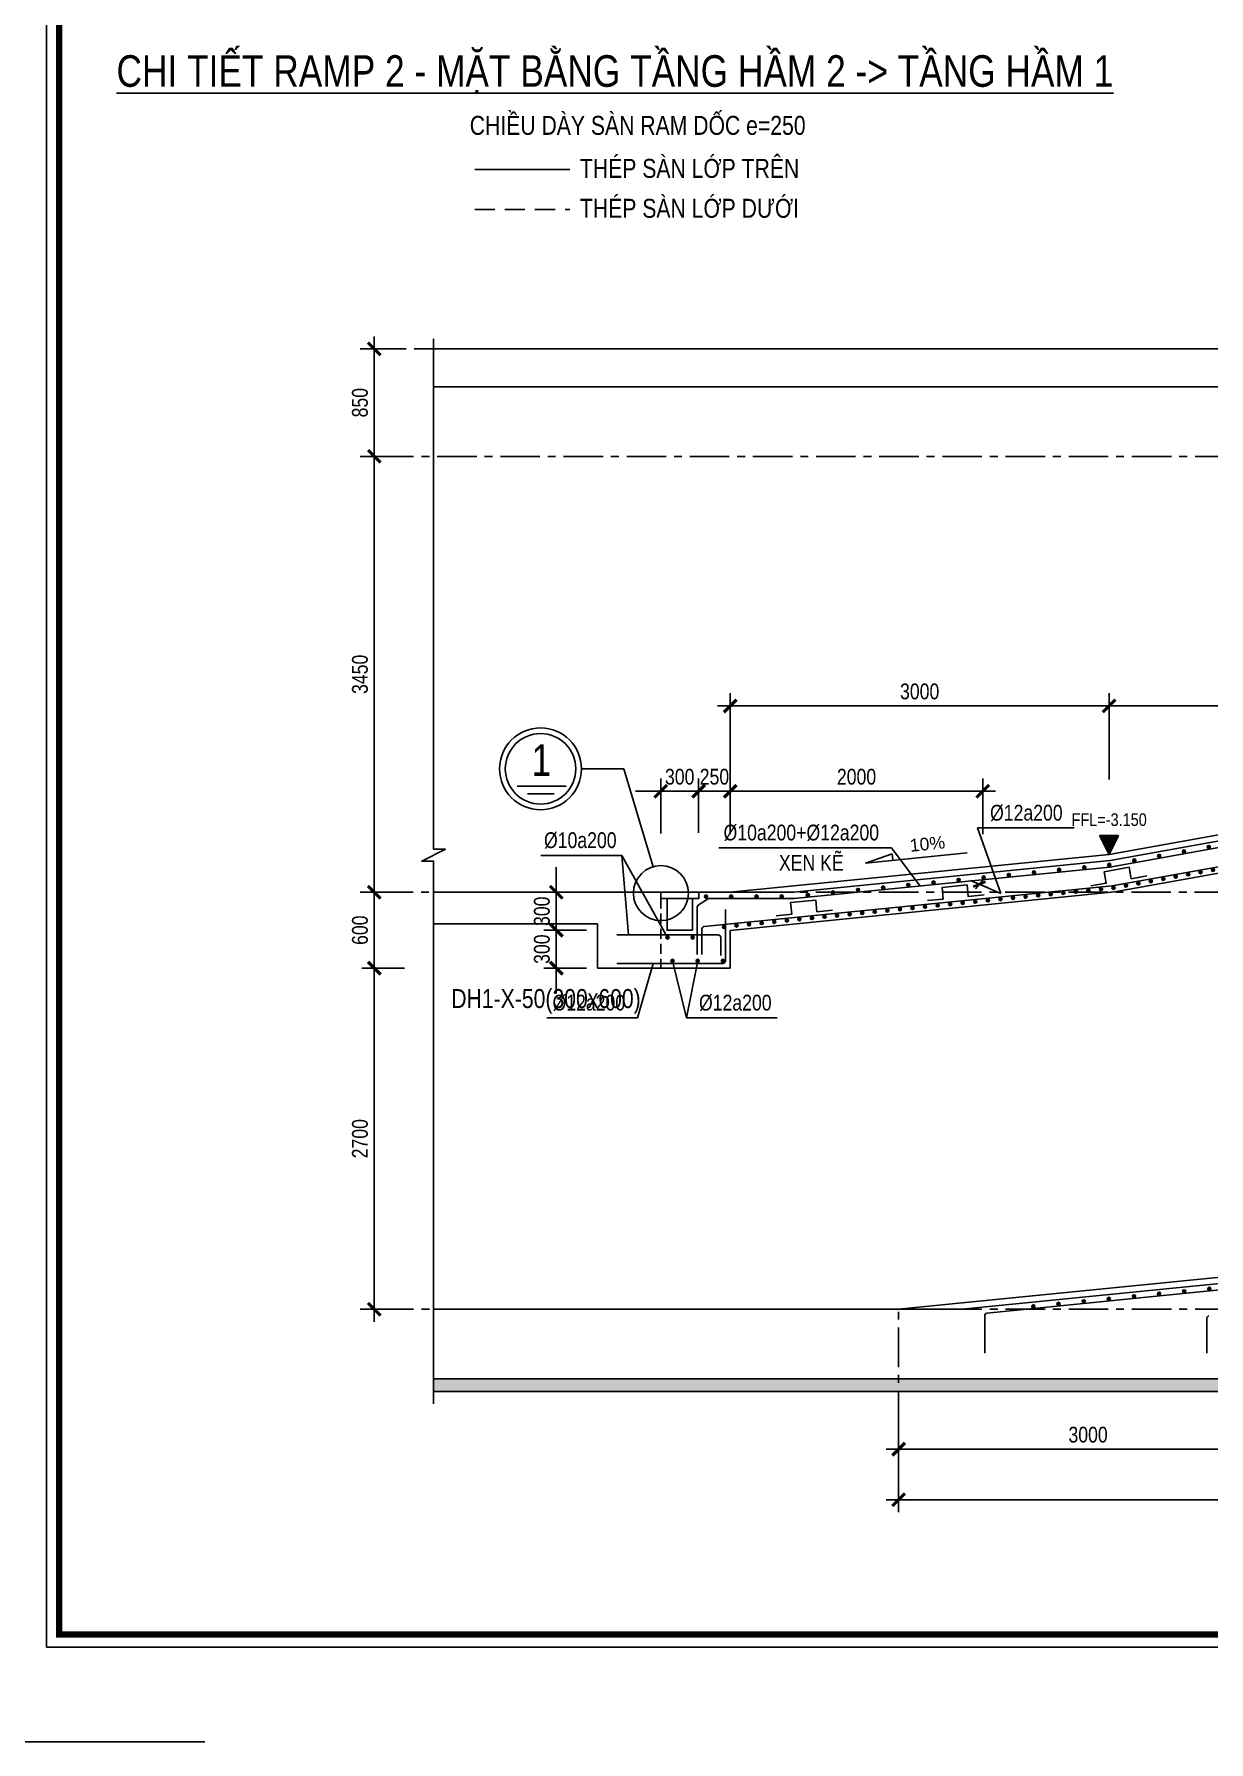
# Model space of a CAD drawing. Header units: millimetres. Extents: x 0 to 168200, y 0 to 59400.
# Drawn here: x 85404 to 104007, y 0 to 27030 of the extents above; entities that cross this region are included whole.
import ezdxf
from ezdxf.enums import TextEntityAlignment as Align

# ---------------------------------------------------------------- set-up
doc = ezdxf.new("R2010")
doc.units = ezdxf.units.MM
doc.header["$LTSCALE"] = 100
doc.header["$PDSIZE"] = 5
doc.linetypes.add('$0$CENTER', pattern=[2, 1.25, -0.25, 0.25, -0.25])
doc.linetypes.add('HIDDEN', pattern=[9.525, 6.35, -3.175])
for name, color, linetype in [('$0$12PM. GRID', 8, '$0$CENTER'), ('01PM. TEXT A', 3, 'Continuous'), ('02PM. TEXT B', 4, 'Continuous'), ('03PM. TEXT C', 1, 'Continuous'), ('04PM. THIN', 7, 'Continuous'), ('05PM. FRAME', 4, 'Continuous'), ('06PM. HIDDEN', 4, 'HIDDEN'), ('07PM. WACO', 6, 'Continuous'), ('10PM. REBAR', 1, 'Continuous'), ('11PM. DIM', 2, 'Continuous'), ('13PM. HATCH', 8, 'Continuous'), ('6', 6, 'Continuous'), ('CHU_B', 4, 'Continuous'), ('K_THUOC', 2, 'Continuous')]:
    doc.layers.add(name, color=color, linetype=linetype)
doc.styles.add('[PMDC2013]STYLE', font='arial.ttf', dxfattribs={"width": 0.8})
doc.styles.add('A8-Chi tiet ramp doc$0$Arial_C', font='arial.ttf')
doc.styles.add('A8-Chi tiet ramp doc$0$CHI TIET RAMP DOC$0$VNI-HelveC', font='VHELVCN_0.TTF')
doc.dimstyles.new('50', dxfattribs={"dimscale": 0, "dimtxt": 250, "dimasz": 100, "dimexe": 100, "dimexo": 0, "dimgap": 100, "dimtad": 1, "dimdec": 0, "dimlfac": 0.5, "dimzin": 12, "dimdsep": 46, "dimtxsty": '[PMDC2013]STYLE', "dimblk": 'TICK', "dimcen": -100, "dimclrd": 2, "dimclre": 2, "dimclrt": 4, "dimadec": 0, "dimazin": 3, "dimtfac": 1, "dimtdec": 0, "dimtix": 1, "dimtmove": 2, "dimatfit": 3, "dimldrblk": 'TICK', "dimfxl": 1, "dimtolj": 1, "dimlwd": -1, "dimlwe": -1, "dimarcsym": 0})

# ---------------------------------------------------------------- blocks, each defined once
blk = doc.blocks.new('CHG_XX_Khung ten')
blk.add_lwpolyline([(15, 579), (826, 579), (826, 15), (15, 15)], close=True)
at = {"color": 4, "linetype": 'Continuous', "const_width": 1}
blk.add_lwpolyline([(17, 577), (824, 577), (824, 17), (17, 17)], close=True, dxfattribs=at)
at = {"layer": 'Defpoints', "color": 1, "ltscale": 2}
blk.add_lwpolyline([(40.06, 0), (0, 0), (0, 40)], dxfattribs=at)
blk = doc.blocks.new('A8-Chi tiet ramp doc$0$CHI TIET RAMP DOC$0$Text ES3')
at = {"linetype": 'ByBlock', "lineweight": -2}
blk.add_hatch(color=0, dxfattribs=at).paths.add_polyline_path([(1.5, 3), (-1.5, 3), (0, 0)])
at = {"color": 0, "linetype": 'ByBlock', "lineweight": -2}
for p, q in [((-1.5, 3), (1.5, 3)), ((-1.5, 3), (0, 0)), ((0, 0), (1.5, 3))]:
    blk.add_line(p, q, dxfattribs=at)
at = {"color": 0, "linetype": 'ByBlock', "lineweight": -2, "style": 'A8-Chi tiet ramp doc$0$CHI TIET RAMP DOC$0$VNI-HelveC'}
for tag, p in [('TEXT1', (0, 12.5)), ('TEXT2', (0, 9)), ('TEXT3', (0, 5.5))]:
    blk.add_attdef(tag, text='', height=2, dxfattribs=at).set_placement(p, align=Align.MIDDLE_CENTER)
blk = doc.blocks.new('TICK')
at = {"color": 0, "linetype": 'ByBlock'}
blk.add_line((1, 0), (-1, 0), dxfattribs=at)
at = {"color": 7, "linetype": 'ByBlock', "const_width": 0.25}
blk.add_lwpolyline([(-0.5, -0.5), (0.5, 0.5)], dxfattribs=at)
blk = doc.blocks.new('*D240')
at = {"layer": '11PM. DIM', "color": 2, "transparency": 16777216}
for p, q in [((-17725, 5400), (-18403, 5400)), ((-18203, 5200), (-18203, 200)), ((-17725, 0), (-18403, 0))]:
    blk.add_line(p, q, dxfattribs=at)
at = {"layer": 'Defpoints', "color": 0, "transparency": 16777216}
for p in [(-17725, 5400), (-18203, 0), (-17725, 0)]:
    blk.add_point(p, dxfattribs=at)
at = {"layer": '11PM. DIM', "color": 2, "transparency": 16777216, "xscale": 200, "yscale": 200, "zscale": 200}
for p, rotation in [((-18203, 5400), 90), ((-18203, 0), 270)]:
    blk.add_blockref('TICK', p, dxfattribs=dict(at, rotation=rotation))
at = {"layer": '11PM. DIM', "color": 4, "transparency": 16777216, "insert": (-18430, 2700), "char_height": 250, "attachment_point": 5, "rotation": 90, "style": '[PMDC2013]STYLE'}
blk.add_mtext('\\A1;2700', dxfattribs=at)
blk = doc.blocks.new('*D241')
at = {"layer": '11PM. DIM', "color": 2, "transparency": 16777216}
for p, q in [((-17725, 6600), (-18403, 6600)), ((-18203, 5600), (-18203, 6400)), ((-17725, 5400), (-18403, 5400))]:
    blk.add_line(p, q, dxfattribs=at)
at = {"layer": 'Defpoints', "color": 0, "transparency": 16777216}
for p in [(-18203, 6600), (-17725, 6600), (-17725, 5400)]:
    blk.add_point(p, dxfattribs=at)
at = {"layer": '11PM. DIM', "color": 2, "transparency": 16777216, "xscale": 200, "yscale": 200, "zscale": 200}
for p, rotation in [((-18203, 6600), 90), ((-18203, 5400), 270)]:
    blk.add_blockref('TICK', p, dxfattribs=dict(at, rotation=rotation))
at = {"layer": '11PM. DIM', "color": 4, "transparency": 16777216, "insert": (-18430, 6000), "char_height": 250, "attachment_point": 5, "rotation": 90, "style": '[PMDC2013]STYLE'}
blk.add_mtext('\\A1;600', dxfattribs=at)
blk = doc.blocks.new('*D242')
at = {"layer": '11PM. DIM', "color": 2, "transparency": 16777216}
for p, q in [((-17725, 13500), (-18403, 13500)), ((-18203, 6800), (-18203, 13300)), ((-17725, 6600), (-18403, 6600))]:
    blk.add_line(p, q, dxfattribs=at)
at = {"layer": 'Defpoints', "color": 0, "transparency": 16777216}
for p in [(-18203, 13500), (-17725, 13500), (-17725, 6600)]:
    blk.add_point(p, dxfattribs=at)
at = {"layer": '11PM. DIM', "color": 2, "transparency": 16777216, "xscale": 200, "yscale": 200, "zscale": 200}
for p, rotation in [((-18203, 13500), 90), ((-18203, 6600), 270)]:
    blk.add_blockref('TICK', p, dxfattribs=dict(at, rotation=rotation))
at = {"layer": '11PM. DIM', "color": 4, "transparency": 16777216, "insert": (-18430, 10050), "char_height": 250, "attachment_point": 5, "rotation": 90, "style": '[PMDC2013]STYLE'}
blk.add_mtext('\\A1;3450', dxfattribs=at)
blk = doc.blocks.new('*D243')
at = {"layer": '11PM. DIM', "color": 2, "transparency": 16777216}
for p, q in [((-17725, 15200), (-18403, 15200)), ((-18203, 13700), (-18203, 15000)), ((-17725, 13500), (-18403, 13500))]:
    blk.add_line(p, q, dxfattribs=at)
at = {"layer": 'Defpoints', "color": 0, "transparency": 16777216}
for p in [(-18203, 15200), (-17725, 15200), (-17725, 13500)]:
    blk.add_point(p, dxfattribs=at)
at = {"layer": '11PM. DIM', "color": 2, "transparency": 16777216, "xscale": 200, "yscale": 200, "zscale": 200}
for p, rotation in [((-18203, 15200), 90), ((-18203, 13500), 270)]:
    blk.add_blockref('TICK', p, dxfattribs=dict(at, rotation=rotation))
at = {"layer": '11PM. DIM', "color": 4, "transparency": 16777216, "insert": (-18430, 14350), "char_height": 250, "attachment_point": 5, "rotation": 90, "style": '[PMDC2013]STYLE'}
blk.add_mtext('\\A1;850', dxfattribs=at)
blk = doc.blocks.new('*D258')
at = {"layer": '11PM. DIM', "color": 2, "transparency": 16777216}
for p, q in [((-13067, 7543), (-13067, 8400)), ((-12567, 7532), (-12567, 8400)), ((-13267, 8200), (-13467, 8200)), ((-12567, 8200), (-13067, 8200)), ((-12367, 8200), (-12167, 8200))]:
    blk.add_line(p, q, dxfattribs=at)
at = {"layer": 'Defpoints', "color": 0, "transparency": 16777216}
for p in [(-13067, 8200), (-13067, 7543), (-12567, 7532)]:
    blk.add_point(p, dxfattribs=at)
at = {"layer": '11PM. DIM', "color": 2, "transparency": 16777216, "xscale": 200, "yscale": 200, "zscale": 200}
blk.add_blockref('TICK', (-13067, 8200), dxfattribs=at)
at = {"layer": '11PM. DIM', "color": 2, "transparency": 16777216, "xscale": 200, "yscale": 200, "zscale": 200, "rotation": 180}
blk.add_blockref('TICK', (-12567, 8200), dxfattribs=at)
at = {"layer": '11PM. DIM', "color": 4, "transparency": 16777216, "insert": (-12817, 8428), "char_height": 250, "attachment_point": 5, "style": '[PMDC2013]STYLE'}
blk.add_mtext('\\A1;250', dxfattribs=at)
blk = doc.blocks.new('*D259')
at = {"layer": '11PM. DIM', "color": 2, "transparency": 16777216}
for p, q in [((-9900, -2019), (-9900, -3214)), ((32100, -2010), (32100, -3214)), ((-9700, -3014), (31900, -3014))]:
    blk.add_line(p, q, dxfattribs=at)
at = {"layer": 'Defpoints', "color": 0, "transparency": 16777216}
for p in [(-9900, -2019), (32100, -2010), (32100, -3014)]:
    blk.add_point(p, dxfattribs=at)
at = {"layer": '11PM. DIM', "color": 2, "transparency": 16777216, "xscale": 200, "yscale": 200, "zscale": 200, "rotation": 180}
blk.add_blockref('TICK', (-9900, -3014), dxfattribs=at)
at = {"layer": '11PM. DIM', "color": 2, "transparency": 16777216, "xscale": 200, "yscale": 200, "zscale": 200}
blk.add_blockref('TICK', (32100, -3014), dxfattribs=at)
at = {"layer": '11PM. DIM', "color": 4, "transparency": 16777216, "insert": (11100, -2786), "char_height": 250, "attachment_point": 5, "style": '[PMDC2013]STYLE'}
blk.add_mtext('\\A1;21000', dxfattribs=at)
blk = doc.blocks.new('CHAM THEP')
at = {"layer": '04PM. THIN'}
h = blk.add_hatch(color=256, dxfattribs=at)
edge = h.paths.add_edge_path()
edge.add_arc((0, 0), 12.3, 0, 360)
blk.add_circle((0, 0), 12.3, dxfattribs=at)
blk = doc.blocks.new('*U131')
for p in [(0, 0), (100, 0), (200, 0), (300, 0), (400, 0), (500, 0), (600, 0), (700, 0), (800, 0), (900, 0), (1000, 0), (1100, 0), (1200, 0), (1300, 0), (1400, 0), (1500, 0), (1600, 0), (1700, 0), (1800, 0), (1900, 0), (2000, 0), (2100, 0), (2200, 0), (2300, 0), (2400, 0), (2500, 0), (2600, 0), (2700, 0), (2800, 0), (2900, 0), (3000, 0), (3100, 0), (3200, 0), (3300, 0), (3400, 0), (3500, 0), (3600, 0), (3700, 0), (3800, 0), (3900, 0), (4000, 0), (4100, 0), (4200, 0), (4300, 0), (4400, 0), (4500, 0), (4600, 0), (4700, 0), (4800, 0), (4900, 0), (5000, 0), (5100, 0), (5200, 0), (5300, 0), (5400, 0), (5500, 0), (5600, 0), (5700, 0), (5800, 0), (5900, 0), (6000, 0), (6100, 0), (6200, 0), (6300, 0), (6400, 0), (6500, 0), (6600, 0), (6700, 0), (6800, 0), (6900, 0), (7000, 0), (7100, 0), (7200, 0), (7300, 0), (7400, 0), (7500, 0), (7600, 0), (7700, 0), (7800, 0), (7900, 0), (8000, 0), (8100, 0), (8200, 0), (8300, 0), (8400, 0), (8500, 0), (8600, 0), (8700, 0), (8800, 0), (8900, 0), (9000, 0), (9100, 0), (9200, 0), (9300, 0), (9400, 0), (9500, 0), (9600, 0), (9700, 0), (9800, 0), (9900, 0), (10000, 0), (10100, 0), (10200, 0), (10300, 0), (10400, 0), (10500, 0), (10600, 0), (10700, 0), (10800, 0), (10900, 0), (11000, 0), (11100, 0), (11200, 0), (11300, 0), (11400, 0), (11500, 0), (11600, 0), (11700, 0), (11800, 0), (11900, 0), (12000, 0), (12100, 0), (12200, 0), (12300, 0), (12400, 0), (12500, 0), (12600, 0), (12700, 0), (12800, 0), (12900, 0), (13000, 0), (13100, 0), (13200, 0), (13300, 0), (13400, 0), (13500, 0), (13600, 0), (13700, 0), (13800, 0), (13900, 0), (14000, 0), (14100, 0), (14200, 0), (14300, 0), (14400, 0), (14500, 0), (14600, 0), (14700, 0), (14800, 0), (14900, 0), (15000, 0), (15100, 0), (15200, 0), (15300, 0), (15400, 0), (15500, 0), (15600, 0), (15700, 0), (15800, 0), (15900, 0), (16000, 0), (16100, 0), (16200, 0), (16300, 0), (16400, 0), (16500, 0), (16600, 0), (16700, 0), (16800, 0), (16900, 0), (17000, 0), (17100, 0)]:
    blk.add_blockref('CHAM THEP', p)
blk = doc.blocks.new('*U130')
for p in [(0, 0), (200, 0), (400, 0), (600, 0), (800, 0), (1000, 0), (1200, 0), (1400, 0), (1600, 0), (1800, 0), (2000, 0), (2200, 0), (2400, 0), (2600, 0), (2800, 0), (3000, 0), (3200, 0), (3400, 0), (3600, 0), (3800, 0), (4000, 0), (4200, 0), (4400, 0), (4600, 0), (4800, 0), (5000, 0), (5200, 0), (5400, 0), (5600, 0), (5800, 0), (6000, 0), (6200, 0), (6400, 0), (6600, 0), (6800, 0), (7000, 0), (7200, 0), (7400, 0), (7600, 0), (7800, 0), (8000, 0), (8200, 0), (8400, 0), (8600, 0), (8800, 0), (9000, 0), (9200, 0), (9400, 0), (9600, 0), (9800, 0), (10000, 0), (10200, 0), (10400, 0), (10600, 0), (10800, 0), (11000, 0), (11200, 0), (11400, 0), (11600, 0), (11800, 0), (12000, 0), (12200, 0), (12400, 0), (12600, 0), (12800, 0), (13000, 0), (13200, 0), (13400, 0), (13600, 0), (13800, 0), (14000, 0), (14200, 0), (14400, 0), (14600, 0), (14800, 0), (15000, 0), (15200, 0), (15400, 0), (15600, 0), (15800, 0), (16000, 0), (16200, 0), (16400, 0), (16600, 0), (16800, 0), (17000, 0), (17200, 0)]:
    blk.add_blockref('CHAM THEP', p)
blk = doc.blocks.new('*U44')
at = {"layer": '6'}
blk.add_lwpolyline([(1150, 0), (900, 0), (900, 184), (500, 184), (500, 0), (250, 0)], dxfattribs=at)
blk = doc.blocks.new('*U45')
for p in [(0, 0), (200, 0)]:
    blk.add_blockref('CHAM THEP', p)
blk = doc.blocks.new('*D234')
at = {"layer": '11PM. DIM', "color": 2, "transparency": 16777216}
for p, q in [((-13667, 7532), (-13667, 8400)), ((-13067, 7543), (-13067, 8400)), ((-13867, 8200), (-14067, 8200)), ((-13667, 8200), (-13067, 8200)), ((-12867, 8200), (-12667, 8200))]:
    blk.add_line(p, q, dxfattribs=at)
at = {"layer": 'Defpoints', "color": 0, "transparency": 16777216}
for p in [(-13067, 8200), (-13667, 7532), (-13067, 7543)]:
    blk.add_point(p, dxfattribs=at)
at = {"layer": '11PM. DIM', "color": 2, "transparency": 16777216, "xscale": 200, "yscale": 200, "zscale": 200}
blk.add_blockref('TICK', (-13667, 8200), dxfattribs=at)
at = {"layer": '11PM. DIM', "color": 2, "transparency": 16777216, "xscale": 200, "yscale": 200, "zscale": 200, "rotation": 180}
blk.add_blockref('TICK', (-13067, 8200), dxfattribs=at)
at = {"layer": '11PM. DIM', "color": 4, "transparency": 16777216, "insert": (-13367, 8428), "char_height": 250, "attachment_point": 5, "style": '[PMDC2013]STYLE'}
blk.add_mtext('\\A1;300', dxfattribs=at)
blk = doc.blocks.new('*U49')
for p in [(0, 0), (200, 0), (400, 0)]:
    blk.add_blockref('CHAM THEP', p)
blk = doc.blocks.new('*U133')
for p in [(0, 0), (200, 0), (400, 0), (600, 0)]:
    blk.add_blockref('CHAM THEP', p)
blk = doc.blocks.new('*U12')
at = {"layer": '04PM. THIN'}
blk.add_circle((648, 0), 648, dxfattribs=at)
at = {"layer": '07PM. WACO'}
blk.add_line((857, -398), (434, -398), dxfattribs=at)
blk.add_circle((648, 0), 558, dxfattribs=at)
at = {"layer": '10PM. REBAR'}
blk.add_line((240, -273), (1021, -273), dxfattribs=at)
at = {"layer": '03PM. TEXT C', "style": '[PMDC2013]STYLE', "width": 0.8}
blk.add_attdef('1', text='', height=500, dxfattribs=at).set_placement((636, 139), align=Align.MIDDLE)
blk = doc.blocks.new('*D236')
at = {"layer": '11PM. DIM', "color": 2, "transparency": 16777216}
for p, q in [((-6567, 8383), (-6567, 9750)), ((-7, 8383), (-7, 9750)), ((-6367, 9550), (-207, 9550))]:
    blk.add_line(p, q, dxfattribs=at)
at = {"layer": 'Defpoints', "color": 0, "transparency": 16777216}
for p in [(-7, 9550), (-6567, 8383), (-7, 8383)]:
    blk.add_point(p, dxfattribs=at)
at = {"layer": '11PM. DIM', "color": 2, "transparency": 16777216, "xscale": 200, "yscale": 200, "zscale": 200, "rotation": 180}
blk.add_blockref('TICK', (-6567, 9550), dxfattribs=at)
at = {"layer": '11PM. DIM', "color": 2, "transparency": 16777216, "xscale": 200, "yscale": 200, "zscale": 200}
blk.add_blockref('TICK', (-7, 9550), dxfattribs=at)
at = {"layer": '11PM. DIM', "color": 4, "transparency": 16777216, "insert": (-3287, 9778), "char_height": 250, "attachment_point": 5, "style": '[PMDC2013]STYLE'}
blk.add_mtext('\\A1;3280', dxfattribs=at)
blk = doc.blocks.new('*D237')
at = {"layer": '11PM. DIM', "color": 2, "transparency": 16777216}
for p, q in [((-9900, -1414), (-9900, -2414)), ((-3900, -1414), (-3900, -2414)), ((-4100, -2214), (-9700, -2214))]:
    blk.add_line(p, q, dxfattribs=at)
at = {"layer": 'Defpoints', "color": 0, "transparency": 16777216}
for p in [(-9900, -1414), (-3900, -1414), (-9900, -2214)]:
    blk.add_point(p, dxfattribs=at)
at = {"layer": '11PM. DIM', "color": 2, "transparency": 16777216, "xscale": 200, "yscale": 200, "zscale": 200, "rotation": 180}
blk.add_blockref('TICK', (-9900, -2214), dxfattribs=at)
at = {"layer": '11PM. DIM', "color": 2, "transparency": 16777216, "xscale": 200, "yscale": 200, "zscale": 200}
blk.add_blockref('TICK', (-3900, -2214), dxfattribs=at)
at = {"layer": '11PM. DIM', "color": 4, "transparency": 16777216, "insert": (-6900, -1986), "char_height": 250, "attachment_point": 5, "style": '[PMDC2013]STYLE'}
blk.add_mtext('\\A1;3000', dxfattribs=at)
blk = doc.blocks.new('*D239')
at = {"layer": '11PM. DIM', "color": 2, "transparency": 16777216}
for p, q in [((-12567, 7522), (-12567, 8400)), ((-8567, 7522), (-8567, 8400)), ((-8767, 8200), (-12367, 8200))]:
    blk.add_line(p, q, dxfattribs=at)
at = {"layer": 'Defpoints', "color": 0, "transparency": 16777216}
for p in [(-12567, 8200), (-12567, 7522), (-8567, 7522)]:
    blk.add_point(p, dxfattribs=at)
at = {"layer": '11PM. DIM', "color": 2, "transparency": 16777216, "xscale": 200, "yscale": 200, "zscale": 200, "rotation": 180}
blk.add_blockref('TICK', (-12567, 8200), dxfattribs=at)
at = {"layer": '11PM. DIM', "color": 2, "transparency": 16777216, "xscale": 200, "yscale": 200, "zscale": 200}
blk.add_blockref('TICK', (-8567, 8200), dxfattribs=at)
at = {"layer": '11PM. DIM', "color": 4, "transparency": 16777216, "insert": (-10567, 8428), "char_height": 250, "attachment_point": 5, "style": '[PMDC2013]STYLE'}
blk.add_mtext('\\A1;2000', dxfattribs=at)
blk = doc.blocks.new('*U132')
for p in [(0, 0), (200, 0), (400, 0), (600, 0), (800, 0), (1000, 0), (1200, 0), (1400, 0), (1600, 0), (1800, 0), (2000, 0), (2200, 0), (2400, 0)]:
    blk.add_blockref('CHAM THEP', p)
blk = doc.blocks.new('A8-Chi tiet ramp doc$0$HTT-Slope')
at = {"color": 251}
for p, q in [((2.74, 0), (18.91, 0)), ((14.57, 1), (18.91, 0)), ((14.57, 1), (14.57, 0))]:
    blk.add_line(p, q, dxfattribs=at)
at = {"color": 0, "linetype": 'ByBlock', "lineweight": -2, "style": 'A8-Chi tiet ramp doc$0$Arial_C'}
blk.add_attdef('SLOPE', text='', height=2, dxfattribs=at).set_placement((8.74, 2.05), align=Align.MIDDLE_CENTER)
blk = doc.blocks.new('*D265')
at = {"layer": '11PM. DIM', "color": 2, "transparency": 16777216}
for p, q in [((-12567, 8383), (-12567, 9750)), ((-6567, 8383), (-6567, 9750)), ((-6767, 9550), (-12367, 9550))]:
    blk.add_line(p, q, dxfattribs=at)
at = {"layer": 'Defpoints', "color": 0, "transparency": 16777216}
for p in [(-12567, 9550), (-12567, 8383), (-6567, 8383)]:
    blk.add_point(p, dxfattribs=at)
at = {"layer": '11PM. DIM', "color": 2, "transparency": 16777216, "xscale": 200, "yscale": 200, "zscale": 200, "rotation": 180}
blk.add_blockref('TICK', (-12567, 9550), dxfattribs=at)
at = {"layer": '11PM. DIM', "color": 2, "transparency": 16777216, "xscale": 200, "yscale": 200, "zscale": 200}
blk.add_blockref('TICK', (-6567, 9550), dxfattribs=at)
at = {"layer": '11PM. DIM', "color": 4, "transparency": 16777216, "insert": (-9567, 9778), "char_height": 250, "attachment_point": 5, "style": '[PMDC2013]STYLE'}
blk.add_mtext('\\A1;3000', dxfattribs=at)
blk = doc.blocks.new('*U134')
for p in [(0, 0), (100, 0), (200, 0), (300, 0), (400, 0), (500, 0), (600, 0), (700, 0), (800, 0), (900, 0), (1000, 0), (1100, 0), (1200, 0), (1300, 0), (1400, 0), (1500, 0), (1600, 0), (1700, 0), (1800, 0), (1900, 0), (2000, 0), (2100, 0), (2200, 0), (2300, 0), (2400, 0), (2500, 0), (2600, 0), (2700, 0), (2800, 0), (2900, 0), (3000, 0), (3100, 0)]:
    blk.add_blockref('CHAM THEP', p)
blk = doc.blocks.new('*D266')
at = {"layer": '11PM. DIM', "color": 2, "transparency": 16777216}
for p, q in [((-15321, 6200), (-15321, 6400)), ((-14844, 6000), (-15521, 6000)), ((-15321, 5400), (-15321, 6000)), ((-14844, 5400), (-15521, 5400)), ((-15321, 5200), (-15321, 5000))]:
    blk.add_line(p, q, dxfattribs=at)
at = {"layer": 'Defpoints', "color": 0, "transparency": 16777216}
for p in [(-15321, 6000), (-14844, 6000), (-14844, 5400)]:
    blk.add_point(p, dxfattribs=at)
at = {"layer": '11PM. DIM', "color": 2, "transparency": 16777216, "xscale": 200, "yscale": 200, "zscale": 200}
for p, rotation in [((-15321, 6000), 270), ((-15321, 5400), 90)]:
    blk.add_blockref('TICK', p, dxfattribs=dict(at, rotation=rotation))
at = {"layer": '11PM. DIM', "color": 4, "transparency": 16777216, "insert": (-15549, 5700), "char_height": 250, "attachment_point": 5, "rotation": 90, "style": '[PMDC2013]STYLE'}
blk.add_mtext('\\A1;300', dxfattribs=at)
blk = doc.blocks.new('*D267')
at = {"layer": '11PM. DIM', "color": 2, "transparency": 16777216}
for p, q in [((-15321, 6800), (-15321, 7000)), ((-14844, 6600), (-15521, 6600)), ((-15321, 6600), (-15321, 6000)), ((-14844, 6000), (-15521, 6000)), ((-15321, 5800), (-15321, 5600))]:
    blk.add_line(p, q, dxfattribs=at)
at = {"layer": 'Defpoints', "color": 0, "transparency": 16777216}
for p in [(-14844, 6600), (-15321, 6000), (-14844, 6000)]:
    blk.add_point(p, dxfattribs=at)
at = {"layer": '11PM. DIM', "color": 2, "transparency": 16777216, "xscale": 200, "yscale": 200, "zscale": 200}
for p, rotation in [((-15321, 6600), 270), ((-15321, 6000), 90)]:
    blk.add_blockref('TICK', p, dxfattribs=dict(at, rotation=rotation))
at = {"layer": '11PM. DIM', "color": 4, "transparency": 16777216, "insert": (-15549, 6300), "char_height": 250, "attachment_point": 5, "rotation": 90, "style": '[PMDC2013]STYLE'}
blk.add_mtext('\\A1;300', dxfattribs=at)
blk = doc.blocks.new('*U127')
for p in [(0, 0), (200, 0), (400, 0), (600, 0), (800, 0), (1000, 0), (1200, 0), (1400, 0), (1600, 0), (1800, 0)]:
    blk.add_blockref('CHAM THEP', p)
blk = doc.blocks.new('A$C0C287219')
at = {"layer": '13PM. HATCH'}
h = blk.add_hatch(dxfattribs=at)
h.set_pattern_fill('AR-CONC', color=256, scale=1.5, style=0)
h.set_pattern_definition([(50, (-625647.28, -31383.5), (273.277, -23.90863), [28.575, -314.325]), (355, (-625647.28, -31383.5), (-52.86513, 286.58527), [22.86, -251.46088]), (100.451445, (-625624.5, -31385.5), (220.41187, 262.67663), [24.28501, -267.13537]), (46.1842, (-625647.3, -31307.3), (406.61856, -63.0635), [42.8625, -471.4875]), (96.63556, (-625613.4, -31312.57), (356.1062, 371.13919), [36.42753, -400.7034]), (351.18415, (-625647.3, -31307.3), (356.1062, 371.1392), [34.28995, -377.1896]), (21, (-625609.18, -31326.36), (227.42159, -153.3978), [28.575, -314.325]), (326, (-625609.18, -31326.36), (92.70304, 276.28195), [22.86, -251.46]), (71.451445, (-625590.23, -31339.14), (320.12463, 122.88415), [24.28501, -267.13491]), (37.5, (-625647.28, -31383.51), (4.632905, 126.832558), [0, -248.412, 0, -255.27, 0, -252.4125]), (7.5, (-625647.28, -31383.51), (100.229494, 150.270862), [0, -145.542, 0, -242.697, 0, -96.2025]), (327.5, (-625732.25, -31383.51), (203.385893, -8.593116), [0, -95.25, 0, -297.18, 0, -394.335]), (317.5, (-625770.35, -31383.51), (222.19377, 38.139737), [0, -123.825, 0, -197.358, 0, -280.035])])
h.paths.add_polyline_path([(35512.7, -1100), (-17264.7, -1100), (-17264.7, -1300), (35512.7, -1300)])
at = {"layer": '$0$12PM. GRID', "linetype": '$0$CENTER', "ltscale": 5}
for p, q in [((39051.1, 15200), (-18425, 15200)), ((42418.5, 13500), (-18425, 13500)), ((38412.7, 6600), (-18425, 6600)), ((42418.5, 0), (-18425, 0)), ((-9900, -1914.1), (-9900, 0))]:
    blk.add_line(p, q, dxfattribs=at)
at = {"layer": '04PM. THIN'}
for p, q in [((-8650.7, 7619.5), (-7122.8, 7619.5)), ((-10013.4, 7306.1), (-12746.7, 7306.1)), ((-9560.9, 6699.6), (-10013.4, 7306.1)), ((-14282.9, 7185), (-15565.7, 7185)), ((-14177.7, 5925), (-14282.9, 7185)), ((-14282.9, 7185), (-13560.9, 5885)), ((-14035.3, 4613.7), (-13788.4, 5475)), ((-13259.8, 4613.7), (-13481.7, 5515)), ((-13259.8, 4613.7), (-13081.7, 5515)), ((-14035.3, 4613.7), (-15469.1, 4613.7)), ((-13259.8, 4613.7), (-11826, 4613.7))]:
    blk.add_line(p, q, dxfattribs=at)
at = {"layer": '04PM. THIN', "flags": 128}
for points in [[(-17264.7, 15358.2), (-17264.7, 7281), (-17077.2, 7281), (-17452.2, 7093.5), (-17264.7, 7093.5), (-17264.7, -1497.3)], [(-14922.5, 8554.1), (-14253.7, 8554.1), (-13789.5, 7004.1)]]:
    blk.add_lwpolyline(points, dxfattribs=at)
at = {"layer": '04PM. THIN'}
blk.add_circle((-13664.6, 6587), 435.4, dxfattribs=at)
at = {"layer": '05PM. FRAME'}
for p, q in [((27375.8, 12700), (-6483.5, 6605.3)), ((-12566.7, 5997), (-6483.5, 6605.3)), ((-14666.7, 6100), (-17264.7, 6100)), ((-14666.7, 5400), (-14666.7, 6100)), ((-12566.7, 5997), (-12566.7, 5400)), ((-12566.7, 5400), (-14666.7, 5400)), ((-3886.1, 500.9), (-8895, 0)), ((-17264.7, 0), (-8895, 0))]:
    blk.add_line(p, q, dxfattribs=at)
for points in [[(5700, 15200), (-17264.7, 15200)], [(-17264.7, 14600), (5700, 14600)], [(-17264.7, 6600), (-13666.7, 6600), (-13666.7, 6500), (-13566.7, 6500), (-13566.7, 6000), (-13166.7, 6000), (-13166.7, 6500), (-13066.7, 6500), (-13066.7, 6600), (-11561.7, 6600), (-6552.8, 7100.9), (27331.2, 13200)], [(-17264.7, -1100), (38412.7, -1100)], [(-17264.7, -1300), (38412.7, -1300)]]:
    blk.add_lwpolyline(points, dxfattribs=at)
at = {"layer": '06PM. HIDDEN', "ltscale": 0.25}
blk.add_line((-13666.7, 6500), (-13666.7, 5400), dxfattribs=at)
at = {"layer": '07PM. WACO'}
for p, q in [((-6558, 7000), (27337, 13099.4)), ((27363.8, 12799.4), (-6516.5, 6702.7)), ((-11554.7, 6500.2), (-6561.1, 6999.6)), ((-8681, 6656.3), (-8564.1, 6799.3)), ((-12926.9, 6493.4), (-13073.7, 6396.4)), ((-12980.6, 6056.1), (-6519.6, 6702.2)), ((-12904.8, 6500), (-11558.7, 6500)), ((-13091.7, 6363.1), (-13091.7, 5614.3)), ((-13016.7, 6016.3), (-13016.7, 5614.3)), ((-3872.1, 401.8), (-8500.8, -61.1)), ((-8536.9, -100.9), (-8536.9, -693.6)), ((-5020.4, -143.2), (-5020.4, -693.6))]:
    blk.add_line(p, q, dxfattribs=at)
for points in [[(-12641.7, 6327.3), (-12641.7, 5515, -0.4142136), (-12681.7, 5475), (-14363.7, 5475)], [(-12716.7, 5601), (-12716.7, 5885, 0.4142136), (-12756.7, 5925), (-14363.7, 5925)]]:
    blk.add_lwpolyline(points, format="xyb", dxfattribs=at)
for centre, start, end in [((-6565.1, 7039.4), 275.71059, 280.20114), ((-12904.8, 6460), 90, 123.43159), ((-12306.6, 6540), 270, 280.20114), ((-11558.7, 6540), 270, 275.71059), ((-6523.5, 6742), 275.71059, 280.20114), ((-13051.7, 6363.1), 123.43159, 180), ((-12976.7, 6016.3), 95.71059, 180), ((-8496.9, -100.9), 95.71059, 180), ((-4980.4, -143.2), 100.20114, 180)]:
    blk.add_arc(centre, 40, start, end, dxfattribs=at)
at = {"layer": '13PM. HATCH'}
for points in [[(33900.9, 14067.1), (28150, 13440), (-6566.7, 7200), (-12566.7, 6600)], [(33105, 6600), (32100, 6600), (26100, 6000), (-3900, 600), (-9900, 0)]]:
    blk.add_lwpolyline(points, dxfattribs=at)
blk.add_lwpolyline([(-13666.7, 6600), (-13066.7, 6600), (-13066.7, 6500), (-13666.7, 6500)], close=True, dxfattribs=at)
ref = blk.add_blockref('*U12', (-14922.5, 8554.1), dxfattribs=dict(xscale=-1))
ref.add_attrib('1', '1', dxfattribs={"layer": '03PM. TEXT C', "height": 500, "style": '[PMDC2013]STYLE', "width": 0.8}).set_placement((-15558.1, 8693), align=Align.MIDDLE)
at = {"layer": '04PM. THIN'}
for name, p, xscale, yscale, zscale, rotation in [('*U130', (27293.7, 13127.1), 1.99999999999999, 1.99999999999999, 1.99999999999999, 190.2011379766519), ('*U131', (27359.3, 12763), -2, 2, 2, 10.20113797664867), ('*U132', (-6562.5, 7034.7), 1.999999999999999, 1.999999999999999, 1.999999999999999, 185.7105931374984), ('*U133', (-12951.5, 6533.9), -1.999999999999998, 1.999999999999998, 1.999999999999998, 180), ('*U134', (-6497, 6670.6), -1.999999999999998, 1.999999999999999, 1.999999999999999, 5.710593137501405), ('*U49', (-12681.7, 5515), 1.999999999999999, 1.999999999999999, 1.999999999999999, 180), ('*U127', (-4183.8, 404.8), 2, 2, 2, 185.710593137499)]:
    blk.add_blockref(name, p, dxfattribs=dict(at, xscale=xscale, yscale=yscale, zscale=zscale, rotation=rotation))
ref = blk.add_blockref('A8-Chi tiet ramp doc$0$CHI TIET RAMP DOC$0$Text ES3', (-6566.7, 7200), dxfattribs=dict(at, xscale=100, yscale=100, zscale=100))
ref.add_attrib('TEXT3', 'FFL=-3.150', dxfattribs={"layer": '0', "color": 0, "linetype": 'ByBlock', "lineweight": -2, "height": 200, "style": 'A8-Chi tiet ramp doc$0$CHI TIET RAMP DOC$0$VNI-HelveC'}).set_placement((-6566.1, 7750), align=Align.MIDDLE_CENTER)
at = {"layer": '04PM. THIN', "xscale": 1.999999999999999, "yscale": 1.999999999999999, "zscale": 1.999999999999999}
blk.add_blockref('*U45', (-13560.9, 5885), dxfattribs=at)
at = {"layer": '11PM. DIM'}
ref = blk.add_blockref('A8-Chi tiet ramp doc$0$HTT-Slope', (-8541.4, 7251.9), dxfattribs=dict(at, xscale=-100.0000000000001, yscale=100, zscale=100, rotation=5.710593137512623))
ref.add_attrib('SLOPE', '10%', dxfattribs={"layer": '0', "color": 0, "linetype": 'ByBlock', "lineweight": -2, "height": 200, "rotation": 5.71059, "style": 'A8-Chi tiet ramp doc$0$Arial_C'}).set_placement((-9444.8, 7367.8), align=Align.MIDDLE_CENTER)
at = {"layer": 'CHU_B'}
for p, xscale, rotation in [((-5725.4, 6903.8), -1, 10.20113797664883), ((-10697.7, 6342.5), -0.9999999999999994, 5.710593137500069), ((-8299.5, 6582.4), -0.9999999999999994, 5.710593137500069)]:
    blk.add_blockref('*U44', p, dxfattribs=dict(at, xscale=xscale, rotation=rotation))
at = {"layer": '02PM. TEXT B', "style": '[PMDC2013]STYLE', "width": 0.8}
for s, rotation, p in [('%%C12a200', 359.99981, (-8452.3, 7734.4)), ('%%C10a200+%%C12a200', 0.00019, (-12672.2, 7421)), ('%%C10a200', 0.00019, (-15516, 7299.9)), ('XEN KẼ', 359.99981, (-11795.5, 6942.1)), ('%%C12a200', 0.00019, (-15381.3, 4728.6)), ('%%C12a200', 359.99981, (-13061.5, 4728.6))]:
    blk.add_text(s, height=250, rotation=rotation, dxfattribs=at).set_placement(p)
at = {"layer": '11PM. DIM'}
for base, p1, p2, angle, picture, middle in [((-18202.6, 15200), (-17725.5, 13500), (-17725.5, 15200), 90, '*D243', (-18430.3, 14350)), ((-18202.6, 13500), (-17725.5, 6600), (-17725.5, 13500), 90, '*D242', (-18430.4, 10050)), ((-12566.7, 9550), (-6566.7, 8383.4), (-12566.7, 8383.4), 180, '*D265', (-9566.7, 9777.7)), ((-13066.7, 8200.1), (-12566.7, 7531.6), (-13066.7, 7543.1), 180, '*D258', (-12816.7, 8427.7)), ((-12566.7, 8200.1), (-8566.7, 7521.6), (-12566.7, 7521.6), 180, '*D239', (-10566.7, 8427.7)), ((-18202.6, 6600), (-17725.5, 5400), (-17725.5, 6600), 90, '*D241', (-18430.3, 6000)), ((-15321.3, 6000), (-14844.1, 6600), (-14844.1, 6000), 270, '*D267', (-15549, 6300)), ((-15321.3, 6000), (-14844.1, 5400), (-14844.1, 6000), 90, '*D266', (-15549, 5700)), ((-18202.6, 0), (-17725.5, 5400), (-17725.5, 0), 90, '*D240', (-18430.3, 2700)), ((-9900, -2214.1), (-3900, -1414.1), (-9900, -1414.1), 180, '*D237', (-6900, -1986.4))]:
    dim = blk.add_linear_dim(base=base, p1=p1, p2=p2, angle=angle, dimstyle='50', override={"dimscale": 1}, dxfattribs=at)
    dim.commit()
    dim.dimension.update_dxf_attribs({"geometry": picture, "text_midpoint": middle})
for base, p1, p2, picture, middle in [((-6.8, 9550), (-6566.7, 8383.4), (-6.8, 8383.4), '*D236', (-3286.7, 9777.7)), ((-13066.7, 8200.1), (-13666.7, 7531.6), (-13066.7, 7543.1), '*D234', (-13366.7, 8427.8)), ((32100, -3014.1), (-9900, -2018.9), (32100, -2009.9), '*D259', (11100, -2786.5))]:
    dim = blk.add_linear_dim(base=base, p1=p1, p2=p2, dimstyle='50', override={"dimscale": 1}, dxfattribs=at)
    dim.commit()
    dim.dimension.update_dxf_attribs({"geometry": picture, "text_midpoint": middle})
at = {"layer": '04PM. THIN'}
blk.add_leader([(-8622.6, 6727.8), (-8283.1, 6580.9), (-8650.7, 7619.5)], dimstyle='50', override={"dimscale": 1, "dimasz": 150, "dimtad": 0}, dxfattribs=at)

msp = doc.modelspace()

# ---------------------------------------------------------------- block references
at = {"layer": '04PM. THIN', "xscale": 100, "yscale": 100, "zscale": 100}
msp.add_blockref('CHG_XX_Khung ten', (84100, 0), dxfattribs=at)

# ---------------------------------------------------------------- next in the draw order: linework, layer by layer
at = {"layer": '07PM. WACO'}
msp.add_line((92382.6, 24886.6), (93886.7, 24886.6), dxfattribs=at)
at = {"layer": '07PM. WACO', "linetype": 'HIDDEN', "ltscale": 0.5}
msp.add_line((92382.6, 24254.6), (93886.7, 24254.6), dxfattribs=at)

# ---------------------------------------------------------------- next in the draw order: block references
at = {"layer": 'K_THUOC'}
msp.add_blockref('A$C0C287219', (108994.3, 6846.8), dxfattribs=at)

# ---------------------------------------------------------------- next in the draw order: texts
at = {"layer": '01PM. TEXT A', "ltscale": 500, "style": '[PMDC2013]STYLE', "width": 0.8}
for s, p in [('CHIỀU DÀY SÀN RAM DỐC e=250', (92302.1, 25436.2)), ('THÉP SÀN LỚP TRÊN', (94047.4, 24755.4)), ('THÉP SÀN LỚP DƯỚI', (94047.4, 24123.5)), ('DH1-X-50(300x600)', (92010, 11615.2))]:
    msp.add_text(s, height=300, dxfattribs=at).set_placement(p)
at = {"layer": '03PM. TEXT C', "style": '[PMDC2013]STYLE', "width": 0.8}
msp.add_text('%%UCHI TIẾT RAMP 2 - MẶT BẰNG TẦNG HẦM 2 -> TẦNG HẦM 1', height=500, dxfattribs=at).set_placement((94601.3, 26196.4), align=Align.CENTER)

doc.saveas('drawing.dxf')
